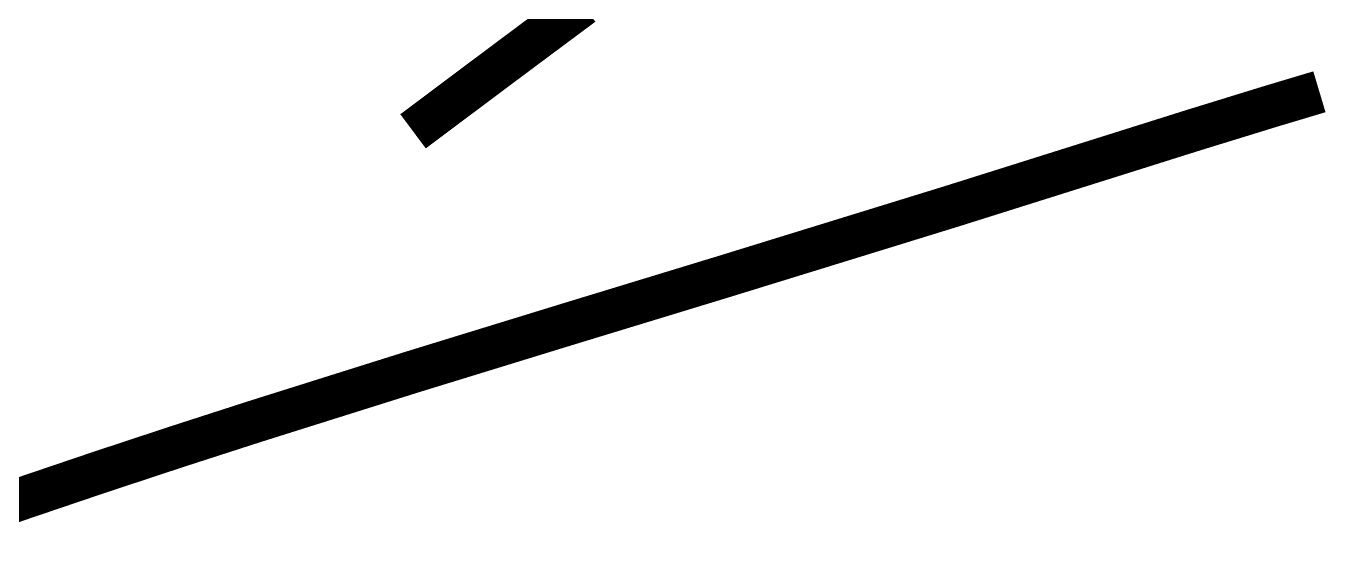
# Model space of a CAD drawing. Header units: millimetres. Extents: x 480521 to 6014615, y -961280 to 187869.
# Drawn here: x 755138.7 to 755508.9, y 12829.5 to 12974.5 of the extents above; entities that cross this region are included whole.
import ezdxf
from ezdxf.enums import TextEntityAlignment as Align

# ---------------------------------------------------------------- set-up
doc = ezdxf.new("R2010")
doc.units = ezdxf.units.MM
doc.header["$LTSCALE"] = 600
doc.header["$MEASUREMENT"] = 0
doc.layers.get('0').update_dxf_attribs({"lineweight": 0})
for name, color, linetype, lineweight in [('ISO', 153, 'Continuous', 13), ('LC Net thay', 7, 'Continuous', 25), ('LC Text1', 3, 'Continuous', 20)]:
    doc.layers.add(name, color=color, linetype=linetype, lineweight=lineweight)
doc.styles.add('Khungten', font='VHAVAN.TTF', dxfattribs={"width": 0.9, "height": 5000})
doc.styles.add('LC 1', font='VHAVANB.TTF')
doc.styles.add('Title', font='VHBLACK.TTF')

# ---------------------------------------------------------------- blocks, each defined once
blk = doc.blocks.new('mr thuan')
at = {"layer": 'ISO', "ltscale": 2, "const_width": 40}
for points in [[(3251.523135893422, -770.5467566899606), (3241.182407958797, -778.2095942114829), (3230.783993868801, -785.9258886942989), (3220.332014063111, -793.6918217839993), (3209.830588981393, -801.503575126233), (3199.283839063315, -809.3573303666199), (3188.695884748548, -817.2492691507796), (3178.070846476756, -825.175573124332), (3167.412844687613, -833.1324239328969), (3156.725999820788, -841.1160032221087), (3146.014432315947, -849.1224926375726), (3135.28226261276, -857.1480738249229), (3113.772598370029, -873.2412380977912), (3092.229970609944, -889.3649492056575)], [(2666.128551968664, -1254.166985816904), (2725.911751309457, -1233.414055236513), (2798.2011219995, -1208.958959631171), (2870.810407723835, -1185.00910069955), (2943.696668788984, -1161.49251589652), (3090.128358167753, -1115.471318495649), (3237.152672587908, -1070.319667067408), (3384.426094501541, -1025.46186125066), (3598.753960645583, -959.4384540098836), (3678.370820900229, -934.3865527903399), (3824.871166106121, -888.3076729511231), (3898.197557001375, -865.7422261909378), (3943.177098981705, -852.2982565767306)]]:
    blk.add_lwpolyline(points, dxfattribs=at)
blk = doc.blocks.new('lcdi fix')
at = {"xscale": 0.5, "yscale": 0.5, "zscale": 0.5}
blk.add_blockref('mr thuan', (37658.88695583952, -3936.329203777328), dxfattribs=at)
at = {"color": 7, "style": 'Khungten', "width": 0.8}
for tag, p in [('REVISION', (39498.75276287364, -10746.30405127808)), ('NGAYHT', (39546.07427452968, -11609.37101318493))]:
    blk.add_attdef(tag, text='', height=199.998925739526, dxfattribs=at).set_placement(p, align=Align.CENTER)
at = {"layer": 'LC Text1', "color": 3, "style": 'LC 1', "width": 1.834005631990714}
for tag, p, p2 in [('TENBANVE1', (36912.65778328942, -8885.760335756378), (40339.1450838642, -8885.760335756378)), ('TENBANVE2', (36912.65778328942, -9562.465661143795), (40339.1450838642, -9562.465661143795))]:
    blk.add_attdef(tag, text='', height=249.9999935159642, dxfattribs=at).set_placement(p, p2, align=Align.FIT)
at = {"layer": 'LC Text1', "style": 'Title', "width": 0.7}
blk.add_attdef('SOBANVE', text='', height=249.9999935159642, dxfattribs=at).set_placement((39561.98237367439, -13896.18081504657), align=Align.CENTER)

msp = doc.modelspace()

# ---------------------------------------------------------------- block references
at = {"layer": 'LC Net thay', "xscale": 0.6000000155618168, "yscale": 0.6000000155618168, "zscale": 0.6000000155618168}
msp.add_blockref('lcdi fix', (731724.637348058, 15573.58840865163), dxfattribs=at)

doc.saveas('drawing.dxf')
